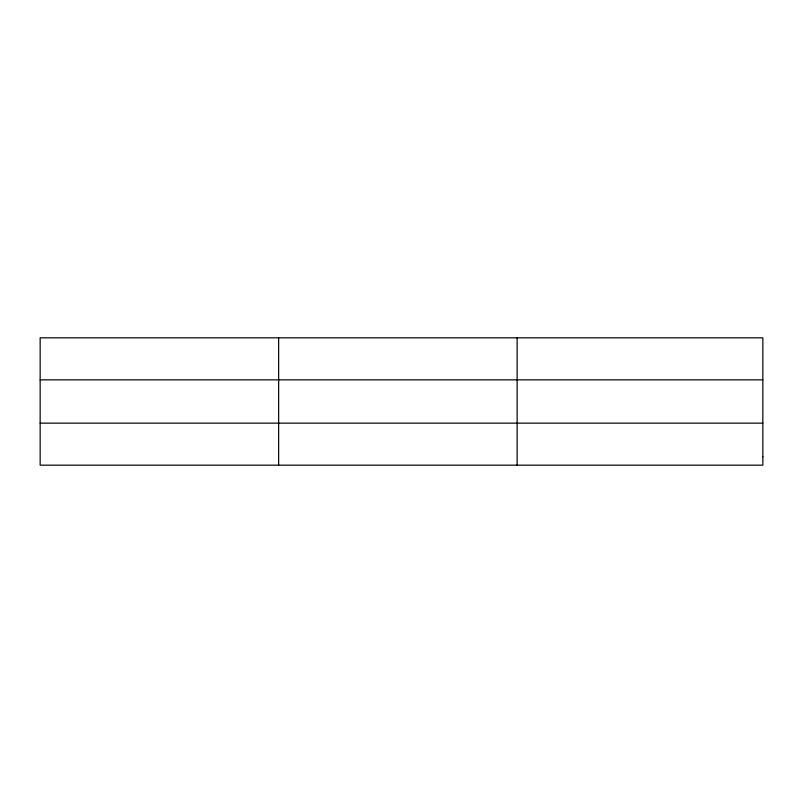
<?xml version="1.0" encoding="UTF-8"?>
<svg xmlns="http://www.w3.org/2000/svg" width="803" height="803" viewBox="0 0 803 803"><rect width="100%" height="100%" fill="white"/><g stroke="black" fill="none" stroke-linecap="round" stroke-linejoin="round"><path stroke-width="1.2" d="M278.641 465.168L278.641 337.832M517.132 465.168L517.132 337.832M40.15 379.849L762.85 379.849M40.15 423.151L762.85 423.151M762.85 456.766L762.85 465.168L40.15 465.168L40.15 337.832L762.85 337.832L762.85 456.766"/></g></svg>
